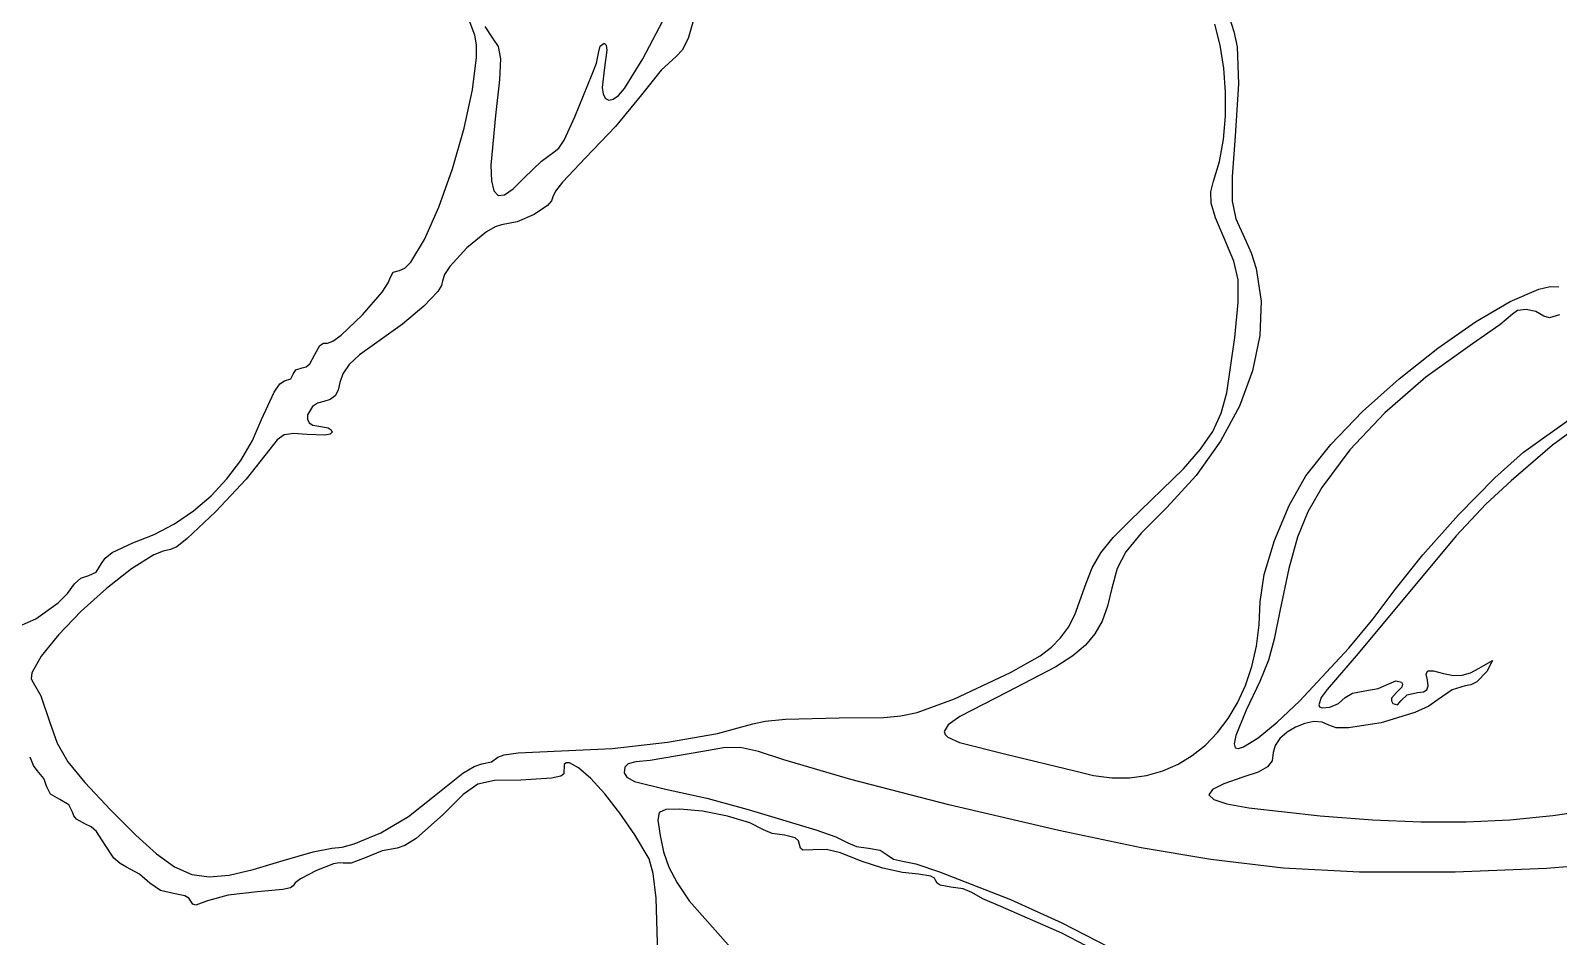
# Model space of a CAD drawing. Extents: x 56 to 1033, y 17 to 979.
# Drawn here: x 247.3 to 386, y 223.1 to 305.3 of the extents above; entities that cross this region are included whole.
import ezdxf

# ---------------------------------------------------------------- set-up
doc = ezdxf.new("R2010")
doc.units = 0

msp = doc.modelspace()

# ---------------------------------------------------------------- linework, layer by layer
at = {"layer": 'Layer 1'}
for p, q in [((308.05176, 308.32215), (306.97803, 304.586979)), ((287.62077, 304.88747), (286.831072, 306.973097)), ((302.872148, 302.718622), (304.988964, 306.737455)), ((356.093142, 306.549217), (356.527073, 305.220332)), ((288.526151, 305.669124), (289.23016, 304.61221)), ((355.282401, 303.959349), (354.787462, 305.886295)), ((356.527073, 305.220332), (356.8064, 303.82501)), ((287.775498, 304.008806), (287.62077, 304.88747)), ((287.784403, 302.856823), (287.775498, 304.008806)), ((289.23016, 304.61221), (289.74642, 303.84909)), ((289.74642, 303.84909), (289.950003, 302.742526)), ((298.83692, 303.25665), (298.991742, 303.886365)), ((298.991742, 303.886365), (299.36396, 304.14828)), ((299.36396, 304.14828), (299.537611, 303.982846)), ((299.537611, 303.982846), (299.600792, 303.523078)), ((306.97803, 304.586979), (306.447004, 303.519479)), ((355.611193, 301.875187), (355.282401, 303.959349)), ((356.8064, 303.82501), (356.954263, 300.460093)), ((287.423143, 299.915036), (287.784403, 302.856823)), ((289.950003, 302.742526), (289.858464, 300.817707)), ((298.674181, 302.326505), (298.83692, 303.25665)), ((299.600792, 303.523078), (299.39286, 301.93975)), ((301.20358, 300.02472), (302.872148, 302.718622)), ((305.91591, 302.97547), (304.550565, 301.714203)), ((306.447004, 303.519479), (305.91591, 302.97547)), ((296.70816, 297.46346), (298.28291, 301.34212)), ((298.28291, 301.34212), (298.674181, 302.326505)), ((299.39286, 301.93975), (299.182325, 300.125042)), ((304.550565, 301.714203), (302.75139, 299.47573)), ((355.771366, 299.705922), (355.611193, 301.875187)), ((286.653783, 296.426391), (287.423143, 299.915036)), ((289.858464, 300.817707), (289.48936, 297.59982)), ((299.182325, 300.125042), (299.272422, 299.520412)), ((300.65934, 299.411847), (301.20358, 300.02472)), ((355.760446, 297.523669), (355.771366, 299.705922)), ((356.954263, 300.460093), (356.64278, 295.70454)), ((299.272422, 299.520412), (299.476996, 299.134273)), ((299.476996, 299.134273), (299.784224, 298.979128)), ((299.784224, 298.979128), (300.18228, 299.067484)), ((300.18228, 299.067484), (300.65934, 299.411847)), ((302.75139, 299.47573), (300.391675, 296.581464)), ((289.48936, 297.59982), (289.090162, 293.087856)), ((295.735107, 295.349828), (296.70816, 297.46346)), ((355.575959, 295.40054), (355.760446, 297.523669)), ((285.593119, 292.75517), (286.653783, 296.426391)), ((300.391675, 296.581464), (297.67862, 293.74332)), ((355.215431, 293.408649), (355.575959, 295.40054)), ((356.64278, 295.70454), (356.353845, 292.055452)), ((293.675789, 293.44894), (294.82885, 294.27825)), ((294.82885, 294.27825), (294.829, 294.27829)), ((294.829, 294.27829), (295.242856, 294.631545)), ((295.242856, 294.631545), (295.735107, 295.349828)), ((284.357944, 289.265656), (285.593119, 292.75517)), ((289.090162, 293.087856), (289.132375, 291.651834)), ((292.10899, 291.91769), (293.675789, 293.44894)), ((297.67862, 293.74332), (295.584808, 291.547798)), ((354.67639, 291.62011), (355.215431, 293.408649)), ((289.132375, 291.651834), (289.347378, 290.73733)), ((291.115975, 290.934525), (292.10899, 291.91769)), ((295.584808, 291.547798), (294.947863, 290.709201)), ((354.427662, 290.655678), (354.67639, 291.62011)), ((356.353845, 292.055452), (356.352824, 289.815674)), ((289.347378, 290.73733), (289.743854, 290.325505)), ((289.743854, 290.325505), (290.330492, 290.397517)), ((290.330492, 290.397517), (291.115975, 290.934525)), ((294.71393, 290.19847), (294.5814, 289.830941)), ((294.947863, 290.709201), (294.71393, 290.19847)), ((354.47634, 289.630855), (354.427662, 290.655678)), ((283.065053, 286.322129), (284.357944, 289.265656)), ((293.003476, 288.589128), (291.48044, 287.925348)), ((294.21798, 289.421533), (293.003476, 288.589128)), ((294.5814, 289.830941), (294.21798, 289.421533)), ((354.866073, 288.312354), (354.47634, 289.630855)), ((356.352824, 289.815674), (356.711305, 288.216243)), ((289.458679, 287.486745), (288.677925, 287.034666)), ((290.05889, 287.65429), (289.458679, 287.486745)), ((291.48044, 287.925348), (290.05889, 287.65429)), ((355.64051, 286.46689), (354.866073, 288.312354)), ((356.711305, 288.216243), (357.50088, 286.4882)), ((281.83124, 284.288874), (283.065053, 286.322129)), ((288.677925, 287.034666), (286.896041, 285.58025)), ((356.523963, 284.363978), (355.64051, 286.46689)), ((357.50088, 286.4882), (358.094043, 285.127845)), ((286.896041, 285.58025), (285.355742, 283.897729)), ((356.924196, 282.675206), (356.523963, 284.363978)), ((358.094043, 285.127845), (358.539143, 283.711061)), ((279.774232, 282.407795), (279.987, 282.97693)), ((279.987, 282.97693), (280.21797, 283.367663)), ((280.21797, 283.367663), (280.7733, 283.53017)), ((280.7733, 283.53017), (281.272986, 283.727435)), ((281.272986, 283.727435), (281.83124, 284.288874)), ((284.876968, 283.160519), (284.69953, 282.59379)), ((285.355742, 283.897729), (284.876968, 283.160519)), ((358.539143, 283.711061), (358.993512, 280.737038)), ((277.426573, 279.494849), (279.206249, 281.563784)), ((279.206249, 281.563784), (279.774232, 282.407795)), ((284.255591, 281.632097), (283.000249, 280.282499)), ((284.586155, 282.168093), (284.255591, 281.632097)), ((284.69953, 282.59379), (284.586155, 282.168093)), ((356.924291, 280.624606), (356.924196, 282.675206)), ((381.59169, 280.722397), (384.195127, 281.842852)), ((384.195127, 281.842852), (385.222379, 282.073807)), ((385.222379, 282.073807), (386.02708, 282.05565)), ((283.000249, 280.282499), (281.048215, 278.651589)), ((356.60733, 277.43621), (356.924291, 280.624606)), ((358.993512, 280.737038), (358.880711, 277.623789)), ((378.454212, 278.871868), (381.59169, 280.722397)), ((275.491837, 277.657549), (277.426573, 279.494849)), ((375.020139, 276.46885), (378.454212, 278.871868)), ((381.80104, 279.55278), (380.653699, 278.581005)), ((382.267277, 279.901536), (381.80104, 279.55278)), ((383.063181, 279.975868), (382.267277, 279.901536)), ((383.939765, 279.792068), (383.063181, 279.975868)), ((384.64804, 279.36643), (383.939765, 279.792068)), ((385.163638, 279.2277), (384.64804, 279.36643)), ((386.079635, 279.494031), (385.163638, 279.2277)), ((274.730031, 277.103083), (275.491837, 277.657549)), ((281.048215, 278.651589), (278.5142, 276.84596)), ((355.893723, 272.425402), (356.60733, 277.43621)), ((358.880711, 277.623789), (358.217461, 274.428973)), ((380.653699, 278.581005), (378.17093, 276.86505)), ((273.09821, 275.90841), (273.566381, 276.712205)), ((273.566381, 276.712205), (273.898539, 276.914759)), ((273.898539, 276.914759), (274.24591, 276.93931)), ((274.24591, 276.93931), (274.730031, 277.103083)), ((278.5142, 276.84596), (277.165643, 275.866963)), ((371.526914, 273.690925), (375.020139, 276.46885)), ((378.17093, 276.86505), (373.942437, 273.833354)), ((271.390161, 274.520916), (271.96567, 274.69396)), ((271.96567, 274.69396), (272.307154, 274.789785)), ((272.307154, 274.789785), (272.634514, 275.050696)), ((272.634514, 275.050696), (273.09821, 275.90841)), ((276.218123, 274.984451), (275.636568, 274.159256)), ((277.165643, 275.866963), (276.218123, 274.984451)), ((269.402889, 272.492144), (269.931805, 273.241595)), ((269.931805, 273.241595), (270.34607, 273.51581)), ((270.34607, 273.51581), (270.9144, 273.688849)), ((270.9144, 273.688849), (271.15078, 274.10488)), ((271.15078, 274.10488), (271.390161, 274.520916)), ((275.38591, 273.35221), (275.227699, 272.658833)), ((275.636568, 274.159256), (275.38591, 273.35221)), ((358.217461, 274.428973), (357.020486, 271.210247)), ((368.211984, 270.715678), (371.526914, 273.690925)), ((373.942437, 273.833354), (370.216397, 270.610871)), ((268.26191, 270.00669), (269.402889, 272.492144)), ((274.935981, 272.14841), (274.502553, 271.811365)), ((275.227699, 272.658833), (274.935981, 272.14841)), ((355.371923, 270.573325), (355.893723, 272.425402)), ((272.889485, 271.183726), (272.422754, 270.423394)), ((273.338435, 271.471163), (272.889485, 271.183726)), ((273.91921, 271.63812), (273.338435, 271.471163)), ((274.502553, 271.811365), (273.91921, 271.63812)), ((354.605811, 268.922362), (355.371923, 270.573325)), ((357.020486, 271.210247), (355.306507, 268.025271)), ((365.312791, 267.720692), (368.211984, 270.715678)), ((370.216397, 270.610871), (367.054099, 267.256128)), ((267.430499, 268.095633), (268.26191, 270.00669)), ((272.422754, 270.423394), (272.422818, 270.038489)), ((272.422818, 270.038489), (272.590401, 269.709087)), ((272.590401, 269.709087), (272.934424, 269.479182)), ((272.934424, 269.479182), (273.46381, 269.39277)), ((273.46381, 269.39277), (274.326401, 269.236198)), ((274.326401, 269.236198), (274.588806, 269.06672)), ((274.588806, 269.06672), (274.68518, 268.85977)), ((382.80857, 267.03632), (387.339409, 270.259853)), ((387.467588, 269.156977), (385.43378, 267.67451)), ((266.377554, 266.290421), (267.430499, 268.095633)), ((269.678195, 268.156761), (269.01973, 267.31166)), ((270.329199, 268.606683), (269.678195, 268.156761)), ((271.172275, 268.739246), (270.329199, 268.606683)), ((272.40696, 268.63227), (271.172275, 268.739246)), ((274.015949, 268.573048), (272.40696, 268.63227)), ((274.505413, 268.676902), (274.015949, 268.573048)), ((274.68518, 268.85977), (274.505413, 268.676902)), ((355.306507, 268.025271), (353.092248, 264.931702)), ((353.494651, 267.296687), (354.605811, 268.922362)), ((363.06678, 264.88355), (365.312791, 267.720692)), ((385.43378, 267.67451), (381.68027, 264.42431)), ((265.124043, 264.61116), (266.377554, 266.290421)), ((269.01973, 267.31166), (266.867275, 264.601518)), ((351.937707, 265.520472), (353.494651, 267.296687)), ((367.054099, 267.256128), (364.51683, 263.82765)), ((380.195951, 264.704059), (382.80857, 267.03632)), ((347.08352, 260.81311), (351.937707, 265.520472)), ((353.092248, 264.931702), (350.39443, 261.9872)), ((361.547814, 262.196239), (363.06678, 264.88355)), ((263.690936, 263.077955), (265.124043, 264.61116)), ((266.867275, 264.601518), (264.088691, 261.611551)), ((364.51683, 263.82765), (363.240833, 261.618928)), ((376.922551, 261.352756), (380.195951, 264.704059)), ((381.68027, 264.42431), (379.387493, 262.331492)), ((262.099201, 261.710911), (263.690936, 263.077955)), ((360.2207, 259.037955), (361.547814, 262.196239)), ((379.387493, 262.331492), (376.689396, 259.454409)), ((260.369806, 260.530132), (262.099201, 261.710911)), ((264.088691, 261.611551), (261.523702, 259.191864)), ((345.574786, 259.292215), (347.08352, 260.81311)), ((350.39443, 261.9872), (348.113195, 259.690172)), ((363.240833, 261.618928), (362.290451, 259.338279)), ((373.681261, 257.724736), (376.922551, 261.352756)), ((256.58191, 258.80779), (258.523719, 259.555723)), ((258.523719, 259.555723), (260.369806, 260.530132)), ((348.113195, 259.690172), (346.72449, 258.000829)), ((362.290451, 259.338279), (361.499199, 256.49599)), ((376.689396, 259.454409), (367.79217, 248.77211)), ((254.700829, 257.933418), (256.58191, 258.80779)), ((259.332754, 258.06596), (258.49529, 257.715837)), ((260.01203, 258.19256), (259.332754, 258.06596)), ((260.583718, 258.461533), (260.01203, 258.19256)), ((261.523702, 259.191864), (260.583718, 258.461533)), ((344.453991, 257.902715), (345.574786, 259.292215)), ((346.72449, 258.000829), (345.932027, 256.483586)), ((359.279453, 255.943293), (360.2207, 259.037955)), ((253.261022, 256.162756), (253.74407, 256.93081)), ((253.74407, 256.93081), (254.069905, 257.423652)), ((254.069905, 257.423652), (254.700829, 257.933418)), ((258.49529, 257.715837), (256.469994, 256.465054)), ((343.659305, 256.55631), (344.453991, 257.902715)), ((371.16497, 254.56232), (373.681261, 257.724736)), ((251.29854, 255.07639), (251.870546, 255.618046)), ((251.870546, 255.618046), (252.58428, 255.84333)), ((252.58428, 255.84333), (253.261022, 256.162756)), ((256.469994, 256.465054), (254.184541, 254.680261)), ((343.1289, 255.1647), (343.659305, 256.55631)), ((345.932027, 256.483586), (345.43952, 254.70286)), ((358.91809, 253.44685), (359.279453, 255.943293)), ((361.499199, 256.49599), (360.70059, 252.60235)), ((249.819664, 253.375462), (250.651813, 254.208458)), ((250.651813, 254.208458), (251.29854, 255.07639)), ((254.184541, 254.680261), (251.887329, 252.60151)), ((342.101033, 252.281898), (343.1289, 255.1647)), ((345.43952, 254.70286), (345.038811, 253.077182)), ((369.151245, 251.902432), (371.16497, 254.56232)), ((247.787221, 251.922544), (249.819664, 253.375462)), ((251.887329, 252.60151), (249.826754, 250.468853)), ((345.038811, 253.077182), (344.554354, 251.718921)), ((358.823964, 251.380176), (358.91809, 253.44685)), ((360.70059, 252.60235), (360.19164, 250.08159)), ((245.577458, 250.934158), (247.787221, 251.922544)), ((340.797385, 250.187594), (341.501024, 251.156637)), ((341.501024, 251.156637), (342.101033, 252.281898)), ((344.554354, 251.718921), (343.915651, 250.557996)), ((358.561971, 249.424756), (358.823964, 251.380176)), ((366.954513, 249.253065), (369.151245, 251.902432)), ((249.826754, 250.468853), (248.251214, 248.522341)), ((339.955431, 249.333861), (340.797385, 250.187594)), ((343.915651, 250.557996), (343.052206, 249.52433)), ((360.19164, 250.08159), (359.656434, 248.173399)), ((248.251214, 248.522341), (247.409107, 247.002026)), ((336.25283, 247.05545), (338.940477, 248.55453)), ((338.940477, 248.55453), (339.955431, 249.333861)), ((341.89352, 248.547842), (340.369096, 247.558452)), ((343.052206, 249.52433), (341.89352, 248.547842)), ((358.1407, 247.588411), (358.561971, 249.424756)), ((362.490331, 244.45858), (366.954513, 249.253065)), ((367.79217, 248.77211), (364.99404, 245.50097)), ((247.409107, 247.002026), (247.340715, 246.476709)), ((331.153612, 244.65812), (336.25283, 247.05545)), ((340.369096, 247.558452), (335.94104, 245.26065)), ((357.568738, 245.878961), (358.1407, 247.588411)), ((359.656434, 248.173399), (358.874235, 246.232911)), ((373.988405, 246.929912), (374.139877, 247.198726)), ((374.08671, 246.35542), (373.988405, 246.929912)), ((374.139877, 247.198726), (374.630279, 247.199267)), ((374.630279, 247.199267), (375.54876, 246.96894)), ((375.54876, 246.96894), (376.448964, 246.784047)), ((377.245207, 246.795164), (378.005417, 247.012251)), ((378.005417, 247.012251), (378.79752, 247.44527)), ((379.48138, 247.12627), (378.57214, 246.20928)), ((378.79752, 247.44527), (379.995234, 248.131234)), ((379.995234, 248.131234), (379.48138, 247.12627)), ((247.340715, 246.476709), (247.54883, 246.14796)), ((247.54883, 246.14796), (248.220501, 244.934565)), ((356.85467, 244.304225), (357.568738, 245.878961)), ((358.874235, 246.232911), (357.62431, 243.61526)), ((364.99404, 245.50097), (364.452232, 244.779223)), ((368.40346, 245.37252), (369.626609, 245.592423)), ((369.626609, 245.592423), (370.57375, 246.01601)), ((370.57375, 246.01601), (371.224441, 246.297159)), ((371.224441, 246.297159), (371.73486, 246.17432)), ((371.775266, 245.730186), (371.29587, 245.23881)), ((371.73486, 246.17432), (371.827231, 245.973501)), ((371.827231, 245.973501), (371.775266, 245.730186)), ((373.726484, 245.297163), (374.046934, 245.48747)), ((374.046934, 245.48747), (374.160825, 245.832599)), ((374.160825, 245.832599), (374.08671, 246.35542)), ((376.333382, 245.468849), (375.07798, 244.60566)), ((377.52475, 245.82788), (376.333382, 245.468849)), ((376.448964, 246.784047), (377.245207, 246.795164)), ((378.033615, 245.93033), (377.52475, 245.82788)), ((378.57214, 246.20928), (378.033615, 245.93033)), ((248.220501, 244.934565), (249.0624, 242.49483)), ((327.775761, 243.415651), (331.153612, 244.65812)), ((335.94104, 245.26065), (331.660023, 243.067409)), ((356.007085, 242.872025), (356.85467, 244.304225)), ((360.462037, 242.549806), (362.490331, 244.45858)), ((364.452232, 244.779223), (364.22688, 244.12118)), ((364.22688, 244.12118), (364.307555, 243.923103)), ((365.222622, 243.891473), (366.024717, 244.237837)), ((366.024717, 244.237837), (366.63622, 244.78354)), ((366.63622, 244.78354), (367.298736, 245.168694)), ((367.298736, 245.168694), (368.40346, 245.37252)), ((370.844372, 244.728823), (370.82256, 244.465367)), ((370.82256, 244.465367), (370.95176, 244.23997)), ((371.29587, 245.23881), (370.844372, 244.728823)), ((370.95176, 244.23997), (371.385954, 244.121608)), ((371.385954, 244.121608), (371.72015, 244.50246)), ((371.72015, 244.50246), (372.257759, 245.022506)), ((372.257759, 245.022506), (373.18092, 245.23881)), ((373.18092, 245.23881), (373.726484, 245.297163)), ((375.07798, 244.60566), (374.205566, 244.004642)), ((313.965991, 242.634843), (315.815354, 242.818825)), ((315.815354, 242.818825), (320.69673, 242.94338)), ((320.69673, 242.94338), (324.74742, 242.965064)), ((324.74742, 242.965064), (326.303643, 243.114058)), ((326.303643, 243.114058), (327.775761, 243.415651)), ((331.660023, 243.067409), (330.585627, 242.308111)), ((355.034569, 241.590179), (356.007085, 242.872025)), ((357.62431, 243.61526), (356.704181, 241.333499)), ((364.307555, 243.923103), (364.524992, 243.825552)), ((364.524992, 243.825552), (365.222622, 243.891473)), ((372.9617, 243.429446), (369.891127, 242.48145)), ((374.205566, 244.004642), (372.9617, 243.429446)), ((249.0624, 242.49483), (249.727805, 240.63152)), ((305.104248, 240.722502), (309.658752, 241.510224)), ((309.658752, 241.510224), (312.85397, 242.39376)), ((312.85397, 242.39376), (313.965991, 242.634843)), ((330.585627, 242.308111), (330.220507, 241.699034)), ((330.220507, 241.699034), (330.303584, 241.433329)), ((330.303584, 241.433329), (330.563567, 241.18418)), ((353.945709, 240.466509), (355.034569, 241.590179)), ((356.704181, 241.333499), (356.543963, 240.565392)), ((358.729044, 241.12424), (360.462037, 242.549806)), ((361.345722, 241.631724), (360.70299, 241.065485)), ((362.122084, 242.098754), (361.345722, 241.631724)), ((362.960847, 242.431314), (362.122084, 242.098754)), ((363.790783, 242.594143), (362.960847, 242.431314)), ((364.540664, 242.551979), (363.790783, 242.594143)), ((365.13926, 242.26956), (364.540664, 242.551979)), ((365.821368, 242.033938), (365.13926, 242.26956)), ((366.929301, 242.011534), (365.821368, 242.033938)), ((369.891127, 242.48145), (366.929301, 242.011534)), ((249.727805, 240.63152), (250.690943, 238.94164)), ((291.55418, 239.76615), (295.48497, 239.94052)), ((295.48497, 239.94052), (300.082354, 240.1571)), ((300.082354, 240.1571), (305.104248, 240.722502)), ((310.209738, 240.214037), (308.31424, 239.87962)), ((311.728734, 240.234415), (310.209738, 240.214037)), ((313.381362, 239.888358), (311.728734, 240.234415)), ((330.563567, 241.18418), (331.613708, 240.707554)), ((331.613708, 240.707554), (335.83084, 239.645)), ((352.749092, 239.508833), (353.945709, 240.466509)), ((356.543963, 240.565392), (356.62727, 240.19542)), ((356.62727, 240.19542), (356.944819, 240.150407)), ((356.944819, 240.150407), (357.410929, 240.300054)), ((357.410929, 240.300054), (358.729044, 241.12424)), ((360.265116, 240.4353), (360.10333, 239.77643)), ((360.70299, 241.065485), (360.265116, 240.4353)), ((247.568963, 238.612623), (247.259619, 239.36146)), ((247.9139, 238.14561), (247.568963, 238.612623)), ((250.690943, 238.94164), (252.211717, 237.050483)), ((287.569517, 238.530528), (288.24666, 238.76048)), ((288.24666, 238.76048), (289.127604, 238.933524)), ((289.127604, 238.933524), (289.70665, 239.34956)), ((289.70665, 239.34956), (290.275193, 239.578439)), ((290.275193, 239.578439), (291.55418, 239.76615)), ((295.731699, 238.687781), (295.69521, 237.84217)), ((295.92162, 238.845475), (295.731699, 238.687781)), ((296.211244, 238.841086), (295.92162, 238.845475)), ((297.045356, 238.390032), (296.211244, 238.841086)), ((301.534289, 238.765484), (301.24783, 238.46212)), ((302.239569, 238.937115), (301.534289, 238.765484)), ((303.55009, 239.06632), (302.239569, 238.937115)), ((308.31424, 239.87962), (303.55009, 239.06632)), ((315.67776, 239.12347), (313.381362, 239.888358)), ((321.754989, 237.327353), (315.67776, 239.12347)), ((335.83084, 239.645), (342.07689, 238.10985)), ((350.066936, 238.122747), (351.453305, 238.724973)), ((351.453305, 238.724973), (352.749092, 239.508833)), ((359.99222, 239.037203), (359.576991, 238.484045)), ((360.10333, 239.77643), (359.99222, 239.037203)), ((248.51562, 237.419535), (247.9139, 238.14561)), ((248.76589, 236.66673), (248.51562, 237.419535)), ((283.96203, 235.84618), (286.535977, 237.904418)), ((286.535977, 237.904418), (287.569517, 238.530528)), ((289.423337, 237.237747), (287.90643, 236.899486)), ((291.78627, 237.28607), (289.423337, 237.237747)), ((294.587175, 237.450266), (291.78627, 237.28607)), ((295.416954, 237.626876), (294.587175, 237.450266)), ((295.69521, 237.84217), (295.416954, 237.626876)), ((298.145549, 237.422565), (297.045356, 238.390032)), ((299.423336, 236.02663), (298.145549, 237.422565)), ((301.24783, 238.46212), (301.19377, 237.93772)), ((301.19377, 237.93772), (301.426439, 237.536612)), ((301.426439, 237.536612), (302.125361, 237.157698)), ((302.125361, 237.157698), (304.92746, 236.46436)), ((330.64786, 235.04291), (321.754989, 237.327353)), ((342.07689, 238.10985), (343.787369, 237.686599)), ((343.787369, 237.686599), (345.4502, 237.484083)), ((345.4502, 237.484083), (347.056796, 237.494482)), ((347.056796, 237.494482), (348.59857, 237.709977)), ((348.59857, 237.709977), (350.066936, 238.122747)), ((357.34279, 237.53735), (355.60941, 236.943967)), ((358.734797, 238.01731), (357.34279, 237.53735)), ((359.576991, 238.484045), (358.734797, 238.01731)), ((249.111982, 236.011859), (248.76589, 236.66673)), ((249.94406, 235.52102), (249.111982, 236.011859)), ((252.211717, 237.050483), (254.55003, 234.58334)), ((281.611055, 233.988101), (283.96203, 235.84618)), ((286.579213, 235.98135), (284.78535, 234.1934)), ((287.90643, 236.899486), (286.579213, 235.98135)), ((300.79023, 234.290174), (299.423336, 236.02663)), ((304.92746, 236.46436), (308.673897, 235.656772)), ((354.574413, 236.4189), (354.261456, 235.950359)), ((354.261456, 235.950359), (354.694192, 235.526556)), ((355.60941, 236.943967), (354.574413, 236.4189)), ((250.776137, 235.029205), (249.94406, 235.52102)), ((251.12223, 234.37185), (250.776137, 235.029205)), ((254.55003, 234.58334), (256.847268, 232.295441)), ((304.966899, 234.600168), (304.359911, 234.340246)), ((306.22817, 234.6373), (304.966899, 234.600168)), ((308.279064, 234.458525), (306.22817, 234.6373)), ((310.566861, 234.005019), (308.279064, 234.458525)), ((308.673897, 235.656772), (312.43826, 234.62819)), ((312.43826, 234.62819), (318.57168, 232.75922)), ((340.625493, 232.696119), (330.64786, 235.04291)), ((354.694192, 235.526556), (355.896278, 235.135704)), ((355.896278, 235.135704), (357.891368, 234.766012)), ((357.891368, 234.766012), (364.35518, 234.04296)), ((385.478167, 234.061715), (389.469075, 234.655878)), ((251.214633, 234.046691), (251.12223, 234.37185)), ((251.466227, 233.73438), (251.214633, 234.046691)), ((252.2933, 233.29041), (251.466227, 233.73438)), ((252.794208, 233.049964), (252.2933, 233.29041)), ((253.292385, 232.621665), (252.794208, 233.049964)), ((279.09673, 232.490193), (281.611055, 233.988101)), ((284.78535, 234.1934), (282.293581, 231.981244)), ((302.157743, 232.301142), (300.79023, 234.290174)), ((304.359911, 234.340246), (304.239301, 233.634744)), ((304.239301, 233.634744), (304.43716, 232.26087)), ((312.585673, 233.401008), (310.566861, 234.005019)), ((313.82961, 232.77072), (312.585673, 233.401008)), ((364.35518, 234.04296), (369.10302, 233.679841)), ((369.10302, 233.679841), (373.479003, 233.492136)), ((373.479003, 233.492136), (377.593366, 233.487865)), ((377.593366, 233.487865), (381.556342, 233.675051)), ((381.556342, 233.675051), (385.478167, 234.061715)), ((254.04997, 231.44388), (253.292385, 232.621665)), ((256.847268, 232.295441), (258.73923, 230.587601)), ((276.683325, 231.486493), (279.09673, 232.490193)), ((282.293581, 231.981244), (281.279759, 231.335589)), ((303.43739, 230.14748), (302.157743, 232.301142)), ((304.43716, 232.26087), (304.751406, 230.775133)), ((314.622854, 232.42482), (313.82961, 232.77072)), ((315.74414, 232.28094), (314.622854, 232.42482)), ((316.710899, 232.04363), (315.74414, 232.28094)), ((316.995808, 231.780959), (316.710899, 232.04363)), ((317.09901, 231.45247), (316.995808, 231.780959)), ((318.57168, 232.75922), (320.400209, 232.133809)), ((320.400209, 232.133809), (321.48761, 231.58942)), ((348.104547, 231.125781), (340.625493, 232.696119)), ((254.863126, 230.204153), (254.04997, 231.44388)), ((258.73923, 230.587601), (260.380147, 229.414595)), ((270.217, 229.989), (272.952165, 230.777859)), ((272.952165, 230.777859), (274.63511, 231.11104)), ((274.63511, 231.11104), (275.597052, 231.211858)), ((275.597052, 231.211858), (276.683325, 231.486493)), ((277.67631, 230.24262), (276.399327, 229.737394)), ((279.211025, 230.850061), (277.67631, 230.24262)), ((280.56517, 231.10273), (279.211025, 230.850061)), ((281.279759, 231.335589), (280.56517, 231.10273)), ((304.751406, 230.775133), (305.230082, 229.383023)), ((317.176112, 231.112226), (317.09901, 231.45247)), ((317.40602, 230.913225), (317.176112, 231.112226)), ((318.31588, 230.94221), (317.40602, 230.913225)), ((319.553269, 230.994751), (318.31588, 230.94221)), ((320.81948, 230.67419), (319.553269, 230.994751)), ((322.700821, 229.917224), (320.81948, 230.67419)), ((321.48761, 231.58942), (322.270631, 231.245743)), ((322.270631, 231.245743), (323.36734, 231.10278)), ((323.36734, 231.10278), (324.406642, 230.929729)), ((324.406642, 230.929729), (325.05155, 230.51367)), ((325.05155, 230.51367), (325.614686, 230.097647)), ((354.439683, 230.074835), (348.104547, 231.125781)), ((255.421442, 229.708798), (254.863126, 230.204153)), ((255.99579, 229.38645), (255.421442, 229.708798)), ((257.18681, 228.743656), (255.99579, 229.38645)), ((260.380147, 229.414595), (261.92425, 228.731194)), ((265.338935, 228.652299), (267.517978, 229.166351)), ((267.517978, 229.166351), (270.21713, 229.9891)), ((270.21713, 229.9891), (270.217, 229.989)), ((273.253581, 229.089456), (271.797166, 228.318873)), ((274.785921, 229.669939), (273.253581, 229.089456)), ((275.352645, 229.785867), (274.785921, 229.669939)), ((275.66485, 229.73064), (275.352645, 229.785867)), ((276.399327, 229.737394), (275.66485, 229.73064)), ((303.819179, 228.799833), (303.43739, 230.14748)), ((305.230082, 229.383023), (305.976607, 227.949932)), ((324.647519, 229.30521), (322.700821, 229.917224)), ((326.448219, 228.895756), (324.647519, 229.30521)), ((325.614686, 230.097647), (326.45746, 229.92461)), ((327.89157, 228.74647), (326.448219, 228.895756)), ((326.45746, 229.92461), (327.648978, 229.676168)), ((327.648978, 229.676168), (329.791573, 228.971564)), ((329.791573, 228.971564), (336.24411, 226.4382)), ((360.98556, 229.28622), (354.439683, 230.074835)), ((367.925769, 228.92103), (360.98556, 229.28622)), ((376.596435, 228.923055), (367.925769, 228.92103)), ((384.898813, 229.251435), (376.596435, 228.923055)), ((388.256037, 229.525239), (384.898813, 229.251435)), ((258.14026, 227.92435), (257.18681, 228.743656)), ((259.091159, 227.256935), (258.14026, 227.92435)), ((261.92425, 228.731194), (263.525769, 228.492171)), ((263.525769, 228.492171), (265.338935, 228.652299)), ((270.888402, 227.516685), (270.189794, 227.356747)), ((271.14601, 227.68787), (270.888402, 227.516685)), ((271.325347, 227.965319), (271.14601, 227.68787)), ((271.797166, 228.318873), (271.325347, 227.965319)), ((304.081243, 226.557592), (303.819179, 228.799833)), ((305.976607, 227.949932), (307.094401, 226.341256)), ((329.006143, 228.573422), (327.89157, 228.74647)), ((329.345202, 228.386113), (329.006143, 228.573422)), ((329.46973, 228.15739), (329.345202, 228.386113)), ((329.576636, 227.928663), (329.46973, 228.15739)), ((329.867719, 227.741354), (329.576636, 227.928663)), ((330.8246, 227.56831), (329.867719, 227.741354)), ((331.945886, 227.422996), (330.8246, 227.56831)), ((260.27602, 226.97934), (259.091159, 227.256935)), ((261.296424, 226.781491), (260.27602, 226.97934)), ((261.658171, 226.567324), (261.296424, 226.781491)), ((261.85203, 226.30579), (261.658171, 226.567324)), ((262.02388, 226.023778), (261.85203, 226.30579)), ((263.36463, 226.32139), (262.3107, 225.932151)), ((265.227297, 226.846885), (263.36463, 226.32139)), ((267.89686, 227.14222), (265.227297, 226.846885)), ((270.189794, 227.356747), (267.89686, 227.14222)), ((304.25527, 220.480727), (304.081243, 226.557592)), ((307.094401, 226.341256), (310.857475, 222.058722)), ((332.73913, 227.07366), (331.945886, 227.422996)), ((333.740013, 226.49939), (332.73913, 227.07366)), ((335.36053, 225.81343), (333.740013, 226.49939)), ((336.24411, 226.4382), (340.8994, 224.345284)), ((262.3107, 225.932151), (262.02388, 226.023778)), ((340.92065, 223.397412), (335.36053, 225.81343)), ((340.8994, 224.345284), (345.146293, 222.149692)), ((343.120735, 222.250521), (340.92065, 223.397412))]:
    msp.add_line(p, q, dxfattribs=at)

doc.saveas('drawing.dxf')
